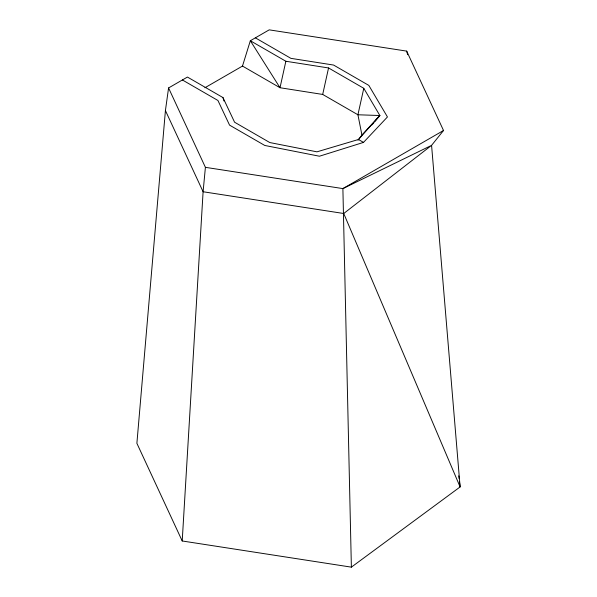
<?xml version="1.0" encoding="UTF-8"?>
<svg xmlns="http://www.w3.org/2000/svg" width="597" height="597" viewBox="0 0 597 597"><rect width="100%" height="100%" fill="white"/><g stroke="black" fill="none" stroke-linecap="round" stroke-linejoin="round"><path stroke-width="0.9" d="M375.08 121.251L379.856 115.52L357.924 114.773L322.693 94.438L280.008 87.729L250.337 40.745L269.21 29.85L406.691 51.118L443.526 130.489L431.579 145.355L460.115 486.936L351.379 567.15L182.212 540.979L203.099 191.749L205.405 167.332L168.57 87.953L187.436 77.058L222.965 97.572L234.584 122.221L269.807 142.556L316.955 151.839L358.476 139.489L379.856 115.52L363.782 88.304L328.551 67.961L285.866 61.252L250.337 40.745L242.486 66.066L204.898 87.766M168.57 87.953L165.421 110.557L136.885 443.317L182.212 540.979M285.866 61.252L280.008 87.729L242.486 66.066M322.693 94.438L328.551 67.961M363.782 88.304L357.924 114.773L361.924 135.019L358.043 140.168M372.088 124.825L373.886 122.683M361.924 135.019L379.856 115.52M182.406 79.968L217.927 100.475L229.554 125.124L264.777 145.459L319.432 156.22L363.506 142.399L387.453 116.952L368.812 85.393L333.589 65.058L290.896 58.349L255.374 37.842M165.421 110.557L203.099 191.749L343.73 213.502L431.579 145.355L342.887 188.6L205.405 167.332M443.526 130.489L342.887 188.6L351.379 567.15M358.476 139.489L363.506 142.399M343.73 213.502L460.115 486.936L459.429 481.391M222.965 97.572L223.979 100.997M406.691 51.118L407.639 54.708M458.75 475.846L459.093 478.622"/></g></svg>
